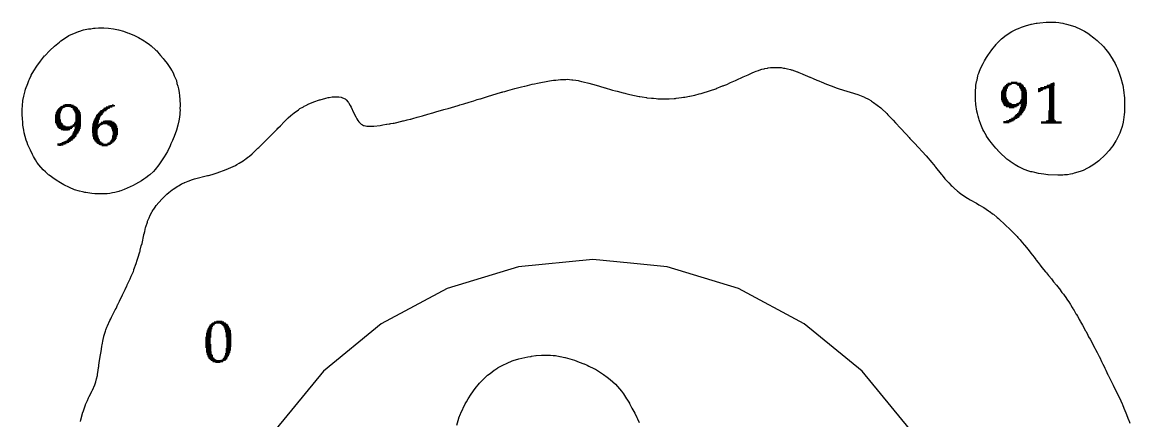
# Model space of a CAD drawing. Header units: metres. Extents: x 4 to 195, y 3 to 197.
# Drawn here: x 6.7 to 187.1, y 131.9 to 196.8 of the extents above; entities that cross this region are included whole.
import ezdxf

# ---------------------------------------------------------------- set-up
doc = ezdxf.new("R2010")
doc.units = ezdxf.units.M

msp = doc.modelspace()

# ---------------------------------------------------------------- linework, layer by layer
for p, q in [((171.03, 196.51), (171.83, 196.65)), ((171.83, 196.65), (171.99, 196.66)), ((171.99, 196.66), (172.43, 196.74)), ((172.43, 196.74), (173.42, 196.82)), ((173.42, 196.82), (173.55, 196.83)), ((173.55, 196.83), (173.84, 196.83)), ((173.84, 196.83), (175, 196.81)), ((175, 196.81), (175.49, 196.76)), ((175.49, 196.76), (175.78, 196.72)), ((175.78, 196.72), (176.14, 196.65)), ((176.14, 196.65), (176.3, 196.61)), ((176.3, 196.61), (176.73, 196.51)), ((14.33, 194.64), (14.69, 194.83)), ((14.69, 194.83), (15.11, 195.01)), ((15.11, 195.01), (15.87, 195.3)), ((15.87, 195.3), (15.91, 195.31)), ((15.91, 195.31), (15.96, 195.33)), ((15.96, 195.33), (16.71, 195.57)), ((16.71, 195.57), (17.51, 195.72)), ((17.51, 195.72), (17.9, 195.77)), ((17.9, 195.77), (18.32, 195.84)), ((18.32, 195.84), (18.6, 195.86)), ((18.6, 195.86), (19.13, 195.9)), ((19.13, 195.9), (19.81, 195.9)), ((19.81, 195.9), (19.94, 195.9)), ((19.94, 195.9), (20.02, 195.89)), ((20.02, 195.89), (20.76, 195.85)), ((20.76, 195.85), (21.58, 195.73)), ((21.58, 195.73), (22.41, 195.56)), ((22.41, 195.56), (23.24, 195.34)), ((23.24, 195.34), (23.86, 195.12)), ((23.86, 195.12), (24.07, 195.06)), ((24.07, 195.06), (24.73, 194.78)), ((24.73, 194.78), (24.91, 194.71)), ((166.94, 194.74), (167.84, 195.29)), ((167.84, 195.29), (168.62, 195.68)), ((168.62, 195.68), (168.94, 195.81)), ((168.94, 195.81), (169.42, 195.99)), ((169.42, 195.99), (170.08, 196.23)), ((170.08, 196.23), (171.02, 196.51)), ((171.02, 196.51), (171.03, 196.51)), ((171.03, 196.51), (171.03, 196.51)), ((176.73, 196.51), (177.35, 196.36)), ((177.35, 196.36), (177.91, 196.17)), ((177.91, 196.17), (178.12, 196.11)), ((178.12, 196.11), (178.33, 196.02)), ((178.33, 196.02), (178.9, 195.76)), ((178.9, 195.76), (179.67, 195.36)), ((179.67, 195.36), (180.2, 195.02)), ((180.2, 195.02), (180.44, 194.88)), ((180.44, 194.88), (180.52, 194.82)), ((180.52, 194.82), (181.2, 194.3)), ((12, 192.95), (12.77, 193.6)), ((12.77, 193.6), (13.01, 193.78)), ((13.01, 193.78), (14.12, 194.51)), ((14.12, 194.51), (14.33, 194.64)), ((24.91, 194.71), (25.67, 194.34)), ((25.67, 194.34), (26.6, 193.77)), ((26.6, 193.77), (26.64, 193.74)), ((26.64, 193.74), (26.73, 193.67)), ((26.73, 193.67), (27.46, 193.17)), ((27.46, 193.17), (27.71, 192.97)), ((164.58, 192.32), (165.29, 193.2)), ((165.29, 193.2), (165.37, 193.29)), ((165.37, 193.29), (165.81, 193.75)), ((165.81, 193.75), (166.17, 194.1)), ((166.17, 194.1), (166.94, 194.74)), ((181.2, 194.3), (181.76, 193.83)), ((181.76, 193.83), (181.95, 193.65)), ((181.95, 193.65), (182.54, 193.08)), ((182.54, 193.08), (182.75, 192.86)), ((9.73, 190.48), (10.38, 191.33)), ((10.38, 191.33), (10.41, 191.37)), ((10.41, 191.37), (11.2, 192.21)), ((11.2, 192.21), (11.96, 192.92)), ((11.96, 192.92), (12, 192.95)), ((27.71, 192.97), (28.49, 192.29)), ((28.49, 192.29), (28.63, 192.14)), ((28.63, 192.14), (28.97, 191.75)), ((28.97, 191.75), (29.26, 191.4)), ((29.26, 191.4), (29.65, 190.93)), ((163.73, 191.06), (163.97, 191.43)), ((163.97, 191.43), (164.32, 191.95)), ((164.32, 191.95), (164.47, 192.15)), ((164.47, 192.15), (164.58, 192.32)), ((182.75, 192.86), (183.09, 192.45)), ((183.09, 192.45), (183.42, 192.03)), ((183.42, 192.03), (183.69, 191.67)), ((183.69, 191.67), (184.19, 190.94)), ((8.63, 188.92), (9.12, 189.67)), ((9.12, 189.67), (9.73, 190.48)), ((29.65, 190.93), (29.86, 190.7)), ((29.86, 190.7), (30.33, 190.12)), ((30.33, 190.12), (30.85, 189.3)), ((128.06, 189.36), (128.19, 189.39)), ((128.19, 189.39), (128.58, 189.43)), ((128.58, 189.43), (128.71, 189.45)), ((128.71, 189.45), (129.04, 189.45)), ((129.04, 189.45), (129.23, 189.47)), ((129.23, 189.47), (129.72, 189.44)), ((129.72, 189.44), (130.27, 189.43)), ((130.27, 189.43), (130.67, 189.36)), ((162.58, 188.84), (162.82, 189.41)), ((162.82, 189.41), (163.17, 190.1)), ((163.17, 190.1), (163.18, 190.12)), ((163.18, 190.12), (163.41, 190.54)), ((163.41, 190.54), (163.73, 191.06)), ((184.19, 190.94), (184.22, 190.89)), ((184.22, 190.89), (184.26, 190.81)), ((184.26, 190.81), (184.65, 190.12)), ((184.65, 190.12), (184.84, 189.74)), ((184.84, 189.74), (185.03, 189.31)), ((7.81, 187.31), (7.93, 187.56)), ((7.93, 187.56), (8.17, 188.13)), ((8.17, 188.13), (8.21, 188.21)), ((8.21, 188.21), (8.63, 188.92)), ((30.85, 189.3), (31.04, 189.04)), ((31.04, 189.04), (31.06, 189.01)), ((31.06, 189.01), (31.35, 188.41)), ((31.35, 188.41), (31.49, 188.11)), ((31.49, 188.11), (31.82, 187.31)), ((123.06, 187.44), (124.01, 187.86)), ((124.01, 187.86), (124.12, 187.92)), ((124.12, 187.92), (124.92, 188.27)), ((124.92, 188.27), (125.16, 188.39)), ((125.16, 188.39), (125.33, 188.46)), ((125.33, 188.46), (125.56, 188.56)), ((125.56, 188.56), (125.58, 188.57)), ((125.58, 188.57), (125.97, 188.73)), ((125.97, 188.73), (126.23, 188.84)), ((126.23, 188.84), (126.61, 188.98)), ((126.61, 188.98), (126.72, 189.03)), ((126.72, 189.03), (127.14, 189.16)), ((127.14, 189.16), (127.54, 189.26)), ((127.54, 189.26), (127.66, 189.3)), ((127.66, 189.3), (128.06, 189.36)), ((130.67, 189.36), (130.79, 189.34)), ((130.79, 189.34), (130.91, 189.33)), ((130.91, 189.33), (131.32, 189.24)), ((131.32, 189.24), (131.79, 189.11)), ((131.79, 189.11), (131.9, 189.08)), ((131.9, 189.08), (132.03, 189.05)), ((132.03, 189.05), (132.89, 188.75)), ((132.89, 188.75), (132.97, 188.72)), ((132.97, 188.72), (133.07, 188.68)), ((133.07, 188.68), (133.18, 188.63)), ((133.18, 188.63), (133.74, 188.4)), ((133.74, 188.4), (133.84, 188.37)), ((133.84, 188.37), (134.95, 187.88)), ((134.95, 187.88), (134.97, 187.87)), ((134.97, 187.87), (134.99, 187.86)), ((134.99, 187.86), (135.49, 187.66)), ((135.49, 187.66), (135.62, 187.6)), ((135.62, 187.6), (135.98, 187.44)), ((162.18, 187.4), (162.34, 188.08)), ((162.34, 188.08), (162.39, 188.32)), ((162.39, 188.32), (162.42, 188.41)), ((162.42, 188.41), (162.46, 188.52)), ((162.46, 188.52), (162.58, 188.84)), ((185.03, 189.31), (185.1, 189.14)), ((185.1, 189.14), (185.34, 188.53)), ((185.34, 188.53), (185.61, 187.73)), ((185.61, 187.73), (185.61, 187.73)), ((185.61, 187.73), (185.61, 187.72)), ((185.61, 187.72), (185.87, 186.74)), ((7.21, 185.66), (7.27, 185.92)), ((7.27, 185.92), (7.62, 186.87)), ((7.62, 186.87), (7.81, 187.31)), ((31.82, 187.31), (31.92, 186.85)), ((31.92, 186.85), (32.05, 186.43)), ((32.05, 186.43), (32.15, 185.97)), ((32.15, 185.97), (32.22, 185.7)), ((85.78, 185.71), (86.92, 186.01)), ((86.92, 186.01), (88, 186.31)), ((88, 186.31), (88.49, 186.41)), ((88.49, 186.41), (88.52, 186.42)), ((88.52, 186.42), (88.55, 186.43)), ((88.55, 186.43), (89.02, 186.53)), ((89.02, 186.53), (89.74, 186.71)), ((89.74, 186.71), (90.14, 186.8)), ((90.14, 186.8), (90.61, 186.92)), ((90.61, 186.92), (92.6, 187.28)), ((92.6, 187.28), (92.92, 187.31)), ((92.92, 187.31), (93.23, 187.37)), ((93.23, 187.37), (93.62, 187.4)), ((93.62, 187.4), (94, 187.45)), ((94, 187.45), (94.36, 187.48)), ((94.36, 187.48), (94.69, 187.51)), ((94.69, 187.51), (95.03, 187.51)), ((95.03, 187.51), (95.24, 187.52)), ((95.24, 187.52), (95.43, 187.53)), ((95.43, 187.53), (95.83, 187.5)), ((95.83, 187.5), (96.23, 187.46)), ((96.23, 187.46), (96.35, 187.46)), ((96.35, 187.46), (96.87, 187.38)), ((96.87, 187.38), (97.27, 187.31)), ((97.27, 187.31), (97.39, 187.29)), ((97.39, 187.29), (97.79, 187.19)), ((97.79, 187.19), (98.04, 187.14)), ((98.04, 187.14), (98.96, 186.92)), ((98.96, 186.92), (99.56, 186.74)), ((99.56, 186.74), (100.57, 186.45)), ((100.57, 186.45), (100.72, 186.4)), ((100.72, 186.4), (101.57, 186.16)), ((101.57, 186.16), (101.63, 186.14)), ((101.63, 186.14), (102.67, 185.84)), ((102.67, 185.84), (102.86, 185.77)), ((102.86, 185.77), (103.33, 185.66)), ((118.79, 185.69), (119.65, 185.99)), ((119.65, 185.99), (119.82, 186.06)), ((119.82, 186.06), (120.37, 186.28)), ((120.37, 186.28), (120.75, 186.44)), ((120.75, 186.44), (120.86, 186.47)), ((120.86, 186.47), (120.96, 186.52)), ((120.96, 186.52), (121.46, 186.7)), ((121.46, 186.7), (122.05, 186.99)), ((122.05, 186.99), (122.88, 187.36)), ((122.88, 187.36), (123.06, 187.44)), ((135.98, 187.44), (136.08, 187.4)), ((136.08, 187.4), (136.42, 187.27)), ((136.42, 187.27), (136.94, 187.07)), ((136.94, 187.07), (137.06, 187.02)), ((137.06, 187.02), (137.17, 186.97)), ((137.17, 186.97), (137.31, 186.91)), ((137.31, 186.91), (137.68, 186.74)), ((137.68, 186.74), (138.46, 186.45)), ((138.46, 186.45), (138.58, 186.41)), ((138.58, 186.41), (139.26, 186.15)), ((139.26, 186.15), (139.72, 186)), ((139.72, 186), (142.8, 185.07)), ((161.95, 185.46), (161.99, 186.44)), ((161.99, 186.44), (162, 186.44)), ((162, 186.44), (162.07, 186.95)), ((162.07, 186.95), (162.09, 187.07)), ((162.09, 187.07), (162.11, 187.15)), ((162.11, 187.15), (162.18, 187.4)), ((166.32, 185.92), (167.02, 185.92)), ((167.02, 185.82), (166.32, 185.82)), ((166.42, 186.12), (167.12, 186.12)), ((167.12, 186.02), (166.42, 186.02)), ((167.22, 186.22), (166.52, 186.22)), ((166.62, 186.32), (167.22, 186.32)), ((167.32, 186.42), (166.72, 186.42)), ((166.82, 186.52), (167.42, 186.52)), ((167.62, 186.62), (166.92, 186.62)), ((167.02, 186.72), (167.82, 186.72)), ((169.32, 186.82), (167.22, 186.82)), ((167.42, 186.92), (169.12, 186.92)), ((168.72, 187.02), (167.72, 187.02)), ((169.42, 186.72), (168.52, 186.72)), ((168.72, 186.62), (169.62, 186.62)), ((169.72, 186.52), (168.92, 186.52)), ((169.02, 186.42), (169.82, 186.42)), ((169.82, 186.32), (169.02, 186.32)), ((169.12, 186.22), (169.92, 186.22)), ((170.02, 186.12), (169.22, 186.12)), ((169.22, 186.02), (170.02, 186.02)), ((170.12, 185.92), (169.32, 185.92)), ((169.32, 185.82), (170.12, 185.82)), ((173.12, 185.92), (172.12, 185.92)), ((172.12, 185.82), (172.92, 185.82)), ((172.22, 186.02), (173.42, 186.02)), ((173.62, 186.12), (172.52, 186.12)), ((172.82, 186.22), (174.72, 186.22)), ((174.72, 186.32), (173.12, 186.32)), ((173.42, 186.42), (174.72, 186.42)), ((174.82, 186.52), (173.62, 186.52)), ((174.72, 186.12), (173.82, 186.12)), ((173.92, 186.62), (174.82, 186.62)), ((173.92, 186.02), (174.72, 186.02)), ((174.72, 185.92), (173.92, 185.92)), ((173.92, 185.82), (174.72, 185.82)), ((174.82, 186.72), (174.12, 186.72)), ((174.32, 186.82), (174.82, 186.82)), ((174.72, 186.92), (174.52, 186.92)), ((185.87, 186.74), (185.9, 186.58)), ((185.9, 186.58), (186.1, 185.38)), ((6.82, 183.92), (6.84, 184.09)), ((6.84, 184.09), (6.99, 184.78)), ((6.99, 184.78), (7.21, 185.66)), ((32.22, 185.7), (32.28, 185.35)), ((32.28, 185.35), (32.33, 184.9)), ((32.33, 184.9), (32.44, 183.43)), ((54.2, 183.85), (55.12, 184.16)), ((55.12, 184.16), (55.25, 184.19)), ((55.25, 184.19), (56.16, 184.46)), ((56.16, 184.46), (56.56, 184.55)), ((56.56, 184.55), (56.69, 184.57)), ((56.69, 184.57), (57.21, 184.65)), ((57.21, 184.65), (57.61, 184.68)), ((57.61, 184.68), (57.73, 184.69)), ((57.73, 184.69), (58.25, 184.67)), ((58.25, 184.67), (58.65, 184.63)), ((58.65, 184.63), (58.77, 184.59)), ((58.77, 184.59), (59.17, 184.42)), ((59.17, 184.42), (59.3, 184.33)), ((59.3, 184.33), (59.35, 184.29)), ((59.35, 184.29), (59.48, 184.16)), ((59.48, 184.16), (59.82, 183.79)), ((79.52, 183.82), (80.24, 184.03)), ((80.24, 184.03), (80.82, 184.22)), ((80.82, 184.22), (81.22, 184.33)), ((81.22, 184.33), (81.35, 184.37)), ((81.35, 184.37), (81.85, 184.53)), ((81.85, 184.53), (82.46, 184.71)), ((82.46, 184.71), (84.74, 185.41)), ((84.74, 185.41), (84.87, 185.44)), ((84.87, 185.44), (84.99, 185.48)), ((84.99, 185.48), (85.29, 185.55)), ((85.29, 185.55), (85.78, 185.71)), ((103.33, 185.66), (103.61, 185.57)), ((103.61, 185.57), (104.59, 185.32)), ((104.59, 185.32), (104.83, 185.26)), ((104.83, 185.26), (105, 185.21)), ((105, 185.21), (105.68, 185.05)), ((105.68, 185.05), (107.18, 184.73)), ((107.18, 184.73), (107.31, 184.71)), ((107.31, 184.71), (107.67, 184.65)), ((107.67, 184.65), (108.35, 184.54)), ((108.35, 184.54), (108.45, 184.53)), ((108.45, 184.53), (109.18, 184.45)), ((109.18, 184.45), (109.49, 184.43)), ((109.49, 184.43), (109.92, 184.39)), ((109.92, 184.39), (110.2, 184.37)), ((110.2, 184.37), (110.44, 184.36)), ((110.44, 184.36), (110.96, 184.35)), ((110.96, 184.35), (111.81, 184.34)), ((111.81, 184.34), (111.97, 184.36)), ((111.97, 184.36), (112.01, 184.36)), ((112.01, 184.36), (112.04, 184.36)), ((112.04, 184.36), (112.86, 184.4)), ((112.86, 184.4), (113.05, 184.41)), ((113.05, 184.41), (113.11, 184.42)), ((113.11, 184.42), (113.18, 184.43)), ((113.18, 184.43), (114.09, 184.55)), ((114.09, 184.55), (114.42, 184.61)), ((114.42, 184.61), (114.62, 184.63)), ((114.62, 184.63), (115.38, 184.79)), ((115.38, 184.79), (115.41, 184.8)), ((115.41, 184.8), (115.44, 184.8)), ((115.44, 184.8), (116.24, 184.97)), ((116.24, 184.97), (116.94, 185.16)), ((116.94, 185.16), (117.25, 185.23)), ((117.25, 185.23), (118.79, 185.69)), ((142.8, 185.07), (143.85, 184.61)), ((143.85, 184.61), (143.93, 184.57)), ((143.93, 184.57), (144.49, 184.28)), ((144.49, 184.28), (144.89, 184.06)), ((144.89, 184.06), (145.01, 183.99)), ((145.01, 183.99), (145.34, 183.77)), ((161.94, 185.36), (161.95, 185.46)), ((161.94, 185.28), (161.94, 185.36)), ((161.95, 184.19), (161.94, 185.28)), ((162.01, 183.41), (161.95, 184.19)), ((166.92, 185.42), (166.12, 185.42)), ((166.12, 185.32), (166.92, 185.32)), ((166.92, 185.22), (166.12, 185.22)), ((166.12, 185.12), (166.92, 185.12)), ((166.92, 185.02), (166.12, 185.02)), ((166.12, 184.92), (166.92, 184.92)), ((166.92, 184.82), (166.12, 184.82)), ((166.12, 184.72), (166.92, 184.72)), ((166.92, 184.62), (166.12, 184.62)), ((166.12, 184.52), (167.02, 184.52)), ((167.02, 184.42), (166.12, 184.42)), ((166.12, 184.32), (167.02, 184.32)), ((166.12, 184.22), (167.12, 184.22)), ((166.22, 185.72), (167.02, 185.72)), ((166.92, 185.62), (166.22, 185.62)), ((166.22, 185.52), (166.92, 185.52)), ((167.12, 184.12), (166.22, 184.12)), ((166.22, 184.02), (167.22, 184.02)), ((169.22, 184.02), (170.32, 184.02)), ((170.22, 185.72), (169.32, 185.72)), ((169.32, 184.22), (170.32, 184.22)), ((170.32, 184.12), (169.32, 184.12)), ((169.42, 185.62), (170.22, 185.62)), ((170.22, 185.52), (169.42, 185.52)), ((169.42, 185.42), (170.22, 185.42)), ((170.32, 185.32), (169.42, 185.32)), ((169.42, 185.22), (170.32, 185.22)), ((170.32, 185.12), (169.42, 185.12)), ((169.42, 185.02), (170.32, 185.02)), ((170.32, 184.92), (169.42, 184.92)), ((169.42, 184.82), (170.32, 184.82)), ((170.32, 184.72), (169.42, 184.72)), ((169.42, 184.62), (170.32, 184.62)), ((170.32, 184.52), (169.42, 184.52)), ((169.42, 184.42), (170.32, 184.42)), ((170.32, 184.32), (169.42, 184.32)), ((172.72, 185.72), (172.12, 185.72)), ((172.12, 185.62), (172.52, 185.62)), ((172.22, 185.52), (172.32, 185.52)), ((174.72, 185.72), (173.92, 185.72)), ((173.92, 185.62), (174.72, 185.62)), ((174.72, 185.52), (173.92, 185.52)), ((173.92, 185.42), (174.72, 185.42)), ((174.72, 185.32), (173.92, 185.32)), ((173.92, 185.22), (174.72, 185.22)), ((174.72, 185.12), (173.92, 185.12)), ((173.92, 185.02), (174.72, 185.02)), ((174.72, 184.92), (173.92, 184.92)), ((173.92, 184.82), (174.72, 184.82)), ((174.72, 184.72), (173.92, 184.72)), ((173.92, 184.62), (174.72, 184.62)), ((174.72, 184.52), (173.92, 184.52)), ((173.92, 184.42), (174.72, 184.42)), ((174.72, 184.32), (173.92, 184.32)), ((173.92, 184.22), (174.72, 184.22)), ((174.72, 184.12), (173.92, 184.12)), ((173.92, 184.02), (174.72, 184.02)), ((186.1, 185.38), (186.14, 184.84)), ((186.14, 184.84), (186.17, 184.59)), ((186.17, 184.59), (186.22, 183.81)), ((6.72, 182.48), (6.77, 183.38)), ((6.72, 182.02), (6.72, 182.48)), ((6.77, 183.38), (6.82, 183.92)), ((12.99, 182.27), (12.29, 182.27)), ((12.29, 182.17), (12.99, 182.17)), ((13.09, 182.47), (12.39, 182.47)), ((12.39, 182.37), (13.09, 182.37)), ((12.49, 182.57), (13.19, 182.57)), ((13.19, 182.67), (12.59, 182.67)), ((12.69, 182.77), (13.29, 182.77)), ((13.39, 182.87), (12.79, 182.87)), ((12.89, 182.97), (13.59, 182.97)), ((13.79, 183.07), (12.99, 183.07)), ((13.19, 183.17), (15.29, 183.17)), ((15.09, 183.27), (13.39, 183.27)), ((14.69, 183.37), (13.69, 183.37)), ((15.39, 183.07), (14.49, 183.07)), ((14.69, 182.97), (15.59, 182.97)), ((15.69, 182.87), (14.89, 182.87)), ((14.99, 182.77), (15.79, 182.77)), ((15.79, 182.67), (14.99, 182.67)), ((15.09, 182.57), (15.89, 182.57)), ((15.99, 182.47), (15.19, 182.47)), ((15.19, 182.37), (15.99, 182.37)), ((16.09, 182.27), (15.29, 182.27)), ((15.29, 182.17), (16.09, 182.17)), ((19.99, 182.17), (19.29, 182.17)), ((19.39, 182.27), (20.09, 182.27)), ((20.19, 182.37), (19.49, 182.37)), ((19.59, 182.47), (20.39, 182.47)), ((20.49, 182.57), (19.79, 182.57)), ((19.89, 182.67), (20.59, 182.67)), ((20.79, 182.77), (19.99, 182.77)), ((20.19, 182.87), (20.99, 182.87)), ((21.19, 182.97), (20.39, 182.97)), ((20.59, 183.07), (21.39, 183.07)), ((21.69, 183.17), (20.79, 183.17)), ((21.09, 183.27), (21.79, 183.27)), ((21.39, 183.37), (21.59, 183.37)), ((32.42, 182.48), (32.4, 182.11)), ((32.44, 183.29), (32.41, 182.77)), ((32.41, 182.77), (32.42, 182.48)), ((32.44, 183.43), (32.44, 183.29)), ((51.02, 182.09), (51.69, 182.58)), ((51.69, 182.58), (51.94, 182.75)), ((51.94, 182.75), (52.39, 183)), ((52.39, 183), (52.51, 183.07)), ((52.51, 183.07), (52.62, 183.13)), ((52.62, 183.13), (52.88, 183.25)), ((52.88, 183.25), (53.41, 183.51)), ((53.41, 183.51), (53.55, 183.57)), ((53.55, 183.57), (53.69, 183.63)), ((53.69, 183.63), (54.09, 183.81)), ((54.09, 183.81), (54.2, 183.85)), ((59.82, 183.79), (59.84, 183.76)), ((59.84, 183.76), (59.91, 183.64)), ((59.91, 183.64), (60.14, 183.24)), ((60.14, 183.24), (60.26, 182.97)), ((60.26, 182.97), (60.68, 182.1)), ((73.58, 182.09), (73.91, 182.2)), ((73.91, 182.2), (74.07, 182.24)), ((74.07, 182.24), (75.39, 182.59)), ((75.39, 182.59), (75.6, 182.65)), ((75.6, 182.65), (76.08, 182.8)), ((76.08, 182.8), (77.18, 183.11)), ((77.18, 183.11), (77.72, 183.27)), ((77.72, 183.27), (77.89, 183.32)), ((77.89, 183.32), (77.98, 183.35)), ((77.98, 183.35), (78.62, 183.52)), ((78.62, 183.52), (79.52, 183.82)), ((145.34, 183.77), (145.93, 183.34)), ((145.93, 183.34), (146.51, 182.87)), ((146.51, 182.87), (146.62, 182.77)), ((146.62, 182.77), (147.5, 181.95)), ((162.17, 182.32), (162.01, 183.41)), ((162.24, 181.97), (162.17, 182.32)), ((167.32, 183.92), (166.22, 183.92)), ((166.32, 183.82), (167.32, 183.82)), ((167.42, 183.72), (166.32, 183.72)), ((166.42, 183.62), (167.62, 183.62)), ((167.82, 183.52), (166.52, 183.52)), ((166.52, 183.42), (169.02, 183.42)), ((166.62, 183.32), (168.92, 183.32)), ((168.82, 183.22), (166.72, 183.22)), ((166.92, 183.12), (168.62, 183.12)), ((168.52, 183.02), (167.12, 183.02)), ((167.42, 182.92), (168.22, 182.92)), ((169.12, 183.52), (168.62, 183.52)), ((168.82, 183.62), (169.32, 183.62)), ((168.92, 182.22), (169.72, 182.22)), ((170.32, 183.72), (169.02, 183.72)), ((169.02, 182.42), (169.82, 182.42)), ((169.72, 182.32), (169.02, 182.32)), ((169.12, 183.82), (170.32, 183.82)), ((169.92, 182.62), (169.12, 182.62)), ((169.12, 182.52), (169.92, 182.52)), ((170.32, 183.92), (169.22, 183.92)), ((169.22, 182.92), (170.12, 182.92)), ((170.02, 182.82), (169.22, 182.82)), ((169.22, 182.72), (170.02, 182.72)), ((170.22, 183.42), (169.32, 183.42)), ((169.32, 183.32), (170.22, 183.32)), ((170.22, 183.22), (169.32, 183.22)), ((169.32, 183.12), (170.12, 183.12)), ((170.12, 183.02), (169.32, 183.02)), ((169.42, 183.62), (170.32, 183.62)), ((169.42, 183.52), (170.22, 183.52)), ((173.82, 182.42), (174.72, 182.42)), ((174.72, 182.32), (173.82, 182.32)), ((173.82, 182.22), (174.72, 182.22)), ((174.72, 183.92), (173.92, 183.92)), ((173.92, 183.82), (174.72, 183.82)), ((174.72, 183.72), (173.92, 183.72)), ((173.92, 183.62), (174.72, 183.62)), ((174.72, 183.52), (173.92, 183.52)), ((173.92, 183.42), (174.72, 183.42)), ((174.72, 183.32), (173.92, 183.32)), ((173.92, 183.22), (174.72, 183.22)), ((174.72, 183.12), (173.92, 183.12)), ((173.92, 183.02), (174.72, 183.02)), ((174.72, 182.92), (173.92, 182.92)), ((173.92, 182.82), (174.72, 182.82)), ((174.72, 182.72), (173.92, 182.72)), ((173.92, 182.62), (174.72, 182.62)), ((174.72, 182.52), (173.92, 182.52)), ((186.19, 182.23), (186.14, 181.77)), ((186.22, 183.05), (186.19, 182.23)), ((186.22, 183.81), (186.22, 183.8)), ((186.22, 183.8), (186.22, 183.07)), ((186.22, 183.07), (186.22, 183.05)), ((6.73, 181.68), (6.72, 182.02)), ((6.75, 181.21), (6.73, 181.68)), ((6.81, 180.44), (6.75, 181.21)), ((6.85, 180.07), (6.81, 180.44)), ((12.09, 181.77), (12.89, 181.77)), ((12.89, 181.67), (12.09, 181.67)), ((12.09, 181.57), (12.89, 181.57)), ((12.89, 181.47), (12.09, 181.47)), ((12.09, 181.37), (12.89, 181.37)), ((12.89, 181.27), (12.09, 181.27)), ((12.09, 181.17), (12.89, 181.17)), ((12.89, 181.07), (12.09, 181.07)), ((12.09, 180.97), (12.89, 180.97)), ((12.99, 180.87), (12.09, 180.87)), ((12.09, 180.77), (12.99, 180.77)), ((12.99, 180.67), (12.09, 180.67)), ((12.09, 180.57), (13.09, 180.57)), ((12.99, 182.07), (12.19, 182.07)), ((12.19, 181.97), (12.89, 181.97)), ((12.89, 181.87), (12.19, 181.87)), ((13.09, 180.47), (12.19, 180.47)), ((12.19, 180.37), (13.19, 180.37)), ((15.19, 180.37), (16.29, 180.37)), ((16.19, 182.07), (15.29, 182.07)), ((15.29, 180.57), (16.29, 180.57)), ((16.29, 180.47), (15.29, 180.47)), ((15.39, 181.97), (16.19, 181.97)), ((16.19, 181.87), (15.39, 181.87)), ((15.39, 181.77), (16.19, 181.77)), ((16.29, 181.67), (15.39, 181.67)), ((15.39, 181.57), (16.29, 181.57)), ((16.29, 181.47), (15.39, 181.47)), ((15.39, 181.37), (16.29, 181.37)), ((16.29, 181.27), (15.39, 181.27)), ((15.39, 181.17), (16.29, 181.17)), ((16.29, 181.07), (15.39, 181.07)), ((15.39, 180.97), (16.29, 180.97)), ((16.29, 180.87), (15.39, 180.87)), ((15.39, 180.77), (16.29, 180.77)), ((16.29, 180.67), (15.39, 180.67)), ((19.19, 180.57), (18.29, 180.57)), ((18.29, 180.47), (19.09, 180.47)), ((19.09, 180.37), (18.29, 180.37)), ((18.39, 180.87), (19.19, 180.87)), ((19.19, 180.77), (18.39, 180.77)), ((18.39, 180.67), (19.19, 180.67)), ((18.49, 181.07), (19.29, 181.07)), ((19.29, 180.97), (18.49, 180.97)), ((18.59, 181.27), (19.39, 181.27)), ((19.29, 181.17), (18.59, 181.17)), ((18.69, 181.47), (19.49, 181.47)), ((19.39, 181.37), (18.69, 181.37)), ((19.49, 181.57), (18.79, 181.57)), ((19.69, 181.77), (18.89, 181.77)), ((18.89, 181.67), (19.59, 181.67)), ((18.99, 181.87), (19.79, 181.87)), ((19.79, 181.97), (19.09, 181.97)), ((19.19, 182.07), (19.89, 182.07)), ((19.49, 180.37), (21.79, 180.37)), ((21.69, 180.47), (19.59, 180.47)), ((19.79, 180.57), (21.59, 180.57)), ((21.39, 180.67), (19.89, 180.67)), ((20.19, 180.77), (21.09, 180.77)), ((32.22, 180.77), (32.08, 180.08)), ((32.27, 181.03), (32.22, 180.77)), ((32.37, 181.8), (32.27, 181.03)), ((32.4, 182.11), (32.37, 181.8)), ((48.76, 179.95), (49.39, 180.62)), ((49.39, 180.62), (49.79, 181.02)), ((49.79, 181.02), (49.85, 181.08)), ((49.85, 181.08), (50.05, 181.26)), ((50.05, 181.26), (50.46, 181.64)), ((50.46, 181.64), (51.02, 182.09)), ((60.68, 182.1), (61.05, 181.41)), ((61.05, 181.41), (61.21, 181.08)), ((61.21, 181.08), (61.38, 180.81)), ((61.38, 180.81), (61.53, 180.63)), ((61.53, 180.63), (61.9, 180.25)), ((66.73, 180.33), (67.12, 180.39)), ((67.12, 180.39), (67.31, 180.41)), ((67.31, 180.41), (67.49, 180.46)), ((67.49, 180.46), (68.56, 180.71)), ((68.56, 180.71), (68.69, 180.74)), ((68.69, 180.74), (68.83, 180.77)), ((68.83, 180.77), (69.26, 180.87)), ((69.26, 180.87), (69.41, 180.91)), ((69.41, 180.91), (69.91, 181.04)), ((69.91, 181.04), (69.95, 181.05)), ((69.95, 181.05), (69.99, 181.06)), ((69.99, 181.06), (70.3, 181.13)), ((70.3, 181.13), (71.02, 181.34)), ((71.02, 181.34), (71.89, 181.57)), ((71.89, 181.57), (72.78, 181.86)), ((72.78, 181.86), (73.58, 182.09)), ((147.5, 181.95), (147.67, 181.77)), ((147.67, 181.77), (147.84, 181.58)), ((147.84, 181.58), (148.51, 180.89)), ((148.51, 180.89), (148.93, 180.44)), ((148.93, 180.44), (149.72, 179.58)), ((162.35, 181.55), (162.24, 181.97)), ((162.48, 181.12), (162.35, 181.55)), ((162.53, 180.91), (162.48, 181.12)), ((162.79, 180.17), (162.53, 180.91)), ((167.72, 180.62), (166.52, 180.62)), ((166.52, 180.52), (167.42, 180.52)), ((167.02, 180.42), (166.72, 180.42)), ((167.92, 180.72), (166.92, 180.72)), ((167.22, 180.82), (168.12, 180.82)), ((168.32, 180.92), (167.42, 180.92)), ((167.62, 181.02), (168.42, 181.02)), ((168.62, 181.12), (167.82, 181.12)), ((168.02, 181.22), (168.72, 181.22)), ((168.92, 181.32), (168.12, 181.32)), ((168.22, 181.42), (169.02, 181.42)), ((169.12, 181.52), (168.32, 181.52)), ((168.42, 181.62), (169.22, 181.62)), ((169.32, 181.72), (168.52, 181.72)), ((168.62, 181.82), (169.42, 181.82)), ((169.52, 181.92), (168.72, 181.92)), ((168.82, 182.02), (169.52, 182.02)), ((169.62, 182.12), (168.92, 182.12)), ((172.62, 180.62), (175.92, 180.62)), ((175.92, 180.52), (172.62, 180.52)), ((172.62, 180.42), (175.92, 180.42)), ((175.02, 180.72), (173.42, 180.72)), ((173.72, 180.82), (174.82, 180.82)), ((174.72, 182.12), (173.82, 182.12)), ((173.82, 182.02), (174.72, 182.02)), ((174.72, 181.92), (173.82, 181.92)), ((173.82, 181.82), (174.72, 181.82)), ((174.72, 181.72), (173.82, 181.72)), ((173.82, 181.62), (174.72, 181.62)), ((174.72, 181.52), (173.82, 181.52)), ((173.82, 181.42), (174.72, 181.42)), ((174.72, 181.32), (173.82, 181.32)), ((173.82, 181.22), (174.72, 181.22)), ((174.72, 181.12), (173.82, 181.12)), ((173.82, 181.02), (174.72, 181.02)), ((174.82, 180.92), (173.82, 180.92)), ((185.97, 180.57), (185.8, 179.87)), ((185.98, 180.65), (185.97, 180.57)), ((186.02, 180.9), (185.98, 180.65)), ((186.11, 181.44), (186.02, 180.9)), ((186.14, 181.77), (186.11, 181.44)), ((6.98, 179.26), (6.85, 180.07)), ((7.07, 178.82), (6.98, 179.26)), ((7.39, 177.61), (7.07, 178.82)), ((13.29, 180.27), (12.19, 180.27)), ((12.29, 180.17), (13.29, 180.17)), ((13.39, 180.07), (12.29, 180.07)), ((12.39, 179.97), (13.59, 179.97)), ((13.79, 179.87), (12.49, 179.87)), ((12.49, 179.77), (14.99, 179.77)), ((14.89, 179.67), (12.59, 179.67)), ((12.69, 179.57), (14.79, 179.57)), ((14.59, 179.47), (12.89, 179.47)), ((13.09, 179.37), (14.49, 179.37)), ((14.19, 179.27), (13.39, 179.27)), ((15.09, 179.87), (14.59, 179.87)), ((14.79, 179.97), (15.29, 179.97)), ((15.69, 178.57), (14.89, 178.57)), ((16.29, 180.07), (14.99, 180.07)), ((15.79, 178.77), (14.99, 178.77)), ((14.99, 178.67), (15.69, 178.67)), ((15.09, 180.17), (16.29, 180.17)), ((15.89, 178.97), (15.09, 178.97)), ((15.09, 178.87), (15.89, 178.87)), ((16.29, 180.27), (15.19, 180.27)), ((16.09, 179.27), (15.19, 179.27)), ((15.19, 179.17), (15.99, 179.17)), ((15.99, 179.07), (15.19, 179.07)), ((15.29, 179.77), (16.19, 179.77)), ((16.19, 179.67), (15.29, 179.67)), ((15.29, 179.57), (16.19, 179.57)), ((16.09, 179.47), (15.29, 179.47)), ((15.29, 179.37), (16.09, 179.37)), ((15.39, 179.97), (16.29, 179.97)), ((16.19, 179.87), (15.39, 179.87)), ((19.19, 179.67), (18.09, 179.67)), ((18.09, 179.57), (19.09, 179.57)), ((19.09, 179.47), (18.09, 179.47)), ((18.09, 179.37), (18.99, 179.37)), ((18.99, 179.27), (18.09, 179.27)), ((18.09, 179.17), (18.99, 179.17)), ((18.99, 179.07), (18.09, 179.07)), ((18.09, 178.97), (18.99, 178.97)), ((18.99, 178.87), (18.09, 178.87)), ((18.19, 180.27), (19.09, 180.27)), ((19.09, 180.17), (18.19, 180.17)), ((19.59, 180.07), (18.19, 180.07)), ((18.19, 179.97), (19.39, 179.97)), ((19.29, 179.87), (18.19, 179.87)), ((18.19, 179.77), (19.19, 179.77)), ((18.19, 178.77), (18.99, 178.77)), ((18.99, 178.67), (18.19, 178.67)), ((18.19, 178.57), (18.99, 178.57)), ((19.79, 180.17), (19.19, 180.17)), ((21.89, 180.27), (19.39, 180.27)), ((20.59, 180.17), (21.99, 180.17)), ((22.09, 180.07), (20.79, 180.07)), ((20.99, 179.97), (22.09, 179.97)), ((22.19, 179.87), (21.09, 179.87)), ((21.19, 179.77), (22.19, 179.77)), ((22.19, 179.67), (21.29, 179.67)), ((21.29, 179.57), (22.19, 179.57)), ((22.29, 179.47), (21.29, 179.47)), ((21.39, 179.37), (22.29, 179.37)), ((22.29, 179.27), (21.39, 179.27)), ((21.39, 179.17), (22.29, 179.17)), ((22.29, 179.07), (21.49, 179.07)), ((21.49, 178.97), (22.29, 178.97)), ((22.29, 178.87), (21.49, 178.87)), ((21.49, 178.77), (22.29, 178.77)), ((22.29, 178.67), (21.49, 178.67)), ((21.49, 178.57), (22.29, 178.57)), ((31.83, 179.26), (31.44, 178.19)), ((32.08, 180.07), (31.83, 179.26)), ((32.08, 180.08), (32.08, 180.07)), ((46.28, 177.46), (47.73, 178.9)), ((47.73, 178.9), (47.85, 179.03)), ((47.85, 179.03), (48.24, 179.43)), ((48.24, 179.43), (48.37, 179.55)), ((48.37, 179.55), (48.76, 179.95)), ((61.9, 180.25), (62.15, 180.1)), ((62.15, 180.1), (62.3, 180.03)), ((62.3, 180.03), (62.42, 179.98)), ((62.42, 179.98), (62.83, 179.9)), ((62.83, 179.9), (62.95, 179.89)), ((62.95, 179.89), (63.47, 179.89)), ((63.47, 179.89), (63.59, 179.9)), ((63.59, 179.9), (63.99, 179.91)), ((63.99, 179.91), (64.99, 180.03)), ((64.99, 180.03), (65.45, 180.12)), ((65.45, 180.12), (66.02, 180.2)), ((66.02, 180.2), (66.08, 180.21)), ((66.08, 180.21), (66.48, 180.28)), ((66.48, 180.28), (66.6, 180.3)), ((66.6, 180.3), (66.73, 180.33)), ((149.72, 179.58), (149.79, 179.51)), ((149.79, 179.51), (150.53, 178.71)), ((150.53, 178.71), (150.63, 178.6)), ((150.63, 178.6), (150.68, 178.55)), ((150.68, 178.55), (151.15, 178.04)), ((163.15, 179.33), (162.79, 180.17)), ((163.29, 179.08), (163.15, 179.33)), ((163.73, 178.3), (163.29, 179.08)), ((185.41, 178.74), (185.24, 178.31)), ((185.55, 179.08), (185.41, 178.74)), ((185.79, 179.84), (185.55, 179.08)), ((185.8, 179.87), (185.79, 179.84)), ((7.51, 177.24), (7.39, 177.61)), ((7.66, 176.85), (7.51, 177.24)), ((7.7, 176.77), (7.66, 176.85)), ((8.06, 175.99), (7.7, 176.77)), ((13.69, 176.97), (12.49, 176.97)), ((12.49, 176.87), (13.39, 176.87)), ((12.99, 176.77), (12.69, 176.77)), ((12.89, 177.07), (13.89, 177.07)), ((14.09, 177.17), (13.19, 177.17)), ((13.39, 177.27), (14.29, 177.27)), ((14.39, 177.37), (13.59, 177.37)), ((13.79, 177.47), (14.59, 177.47)), ((14.69, 177.57), (13.99, 177.57)), ((14.09, 177.67), (14.89, 177.67)), ((14.99, 177.77), (14.19, 177.77)), ((14.29, 177.87), (15.09, 177.87)), ((15.19, 177.97), (14.39, 177.97)), ((14.49, 178.07), (15.29, 178.07)), ((15.39, 178.17), (14.59, 178.17)), ((14.69, 178.27), (15.49, 178.27)), ((15.49, 178.37), (14.79, 178.37)), ((14.89, 178.47), (15.59, 178.47)), ((18.99, 178.47), (18.19, 178.47)), ((18.19, 178.37), (18.99, 178.37)), ((19.09, 178.27), (18.19, 178.27)), ((18.29, 178.17), (19.09, 178.17)), ((19.09, 178.07), (18.29, 178.07)), ((18.29, 177.97), (19.09, 177.97)), ((19.19, 177.87), (18.39, 177.87)), ((18.39, 177.77), (19.19, 177.77)), ((19.29, 177.67), (18.49, 177.67)), ((18.49, 177.57), (19.29, 177.57)), ((19.39, 177.47), (18.59, 177.47)), ((18.69, 177.37), (19.49, 177.37)), ((19.59, 177.27), (18.79, 177.27)), ((18.89, 177.17), (19.69, 177.17)), ((19.89, 177.07), (18.99, 177.07)), ((19.19, 176.97), (21.09, 176.97)), ((20.89, 176.87), (19.39, 176.87)), ((19.69, 176.77), (20.59, 176.77)), ((21.29, 177.07), (20.59, 177.07)), ((20.79, 177.17), (21.39, 177.17)), ((21.49, 177.27), (20.99, 177.27)), ((21.69, 177.47), (21.09, 177.47)), ((21.09, 177.37), (21.59, 177.37)), ((21.19, 177.57), (21.79, 177.57)), ((21.29, 177.77), (21.99, 177.77)), ((21.89, 177.67), (21.29, 177.67)), ((22.19, 178.27), (21.39, 178.27)), ((21.39, 178.17), (22.09, 178.17)), ((22.09, 178.07), (21.39, 178.07)), ((21.39, 177.97), (22.09, 177.97)), ((21.99, 177.87), (21.39, 177.87)), ((22.19, 178.47), (21.49, 178.47)), ((21.49, 178.37), (22.19, 178.37)), ((30.95, 177.02), (30.81, 176.7)), ((31.19, 177.54), (30.95, 177.02)), ((31.31, 177.81), (31.19, 177.54)), ((31.44, 178.19), (31.31, 177.81)), ((45.23, 176.43), (45.63, 176.82)), ((45.63, 176.82), (45.76, 176.94)), ((45.76, 176.94), (46.28, 177.46)), ((151.15, 178.04), (151.27, 177.9)), ((151.27, 177.9), (151.78, 177.37)), ((151.78, 177.37), (152.02, 177.12)), ((152.02, 177.12), (153.88, 175.09)), ((163.73, 178.29), (163.73, 178.3)), ((164.28, 177.5), (163.73, 178.29)), ((163.73, 178.29), (163.73, 178.29)), ((164.54, 177.16), (164.28, 177.5)), ((164.71, 176.96), (164.54, 177.16)), ((165.26, 176.3), (164.71, 176.96)), ((184.8, 177.5), (184.29, 176.72)), ((184.84, 177.58), (184.8, 177.5)), ((185.24, 178.31), (184.84, 177.58)), ((8.41, 175.26), (8.06, 175.99)), ((8.57, 174.98), (8.41, 175.26)), ((8.89, 174.44), (8.57, 174.98)), ((30.37, 175.79), (29.84, 174.93)), ((30.81, 176.7), (30.37, 175.79)), ((43.58, 174.93), (43.71, 175.04)), ((43.71, 175.04), (44.15, 175.41)), ((44.15, 175.41), (44.56, 175.79)), ((44.56, 175.79), (44.71, 175.93)), ((44.71, 175.93), (45.11, 176.32)), ((45.11, 176.32), (45.23, 176.43)), ((153.88, 175.09), (153.89, 175.08)), ((153.89, 175.08), (154.82, 173.99)), ((165.55, 175.97), (165.26, 176.3)), ((165.59, 175.93), (165.55, 175.97)), ((166.04, 175.46), (165.59, 175.93)), ((166.06, 175.44), (166.04, 175.46)), ((166.8, 174.75), (166.06, 175.44)), ((183.05, 175.22), (182, 174.25)), ((183.17, 175.34), (183.05, 175.22)), ((183.59, 175.82), (183.17, 175.34)), ((183.68, 175.93), (183.59, 175.82)), ((184, 176.35), (183.68, 175.93)), ((184.29, 176.72), (184, 176.35)), ((9.13, 174.06), (8.89, 174.44)), ((9.28, 173.83), (9.13, 174.06)), ((9.38, 173.68), (9.28, 173.83)), ((9.45, 173.58), (9.38, 173.68)), ((10.14, 172.8), (9.45, 173.58)), ((28.99, 173.61), (28.37, 172.84)), ((29.84, 174.93), (28.99, 173.61)), ((39.94, 172.82), (41.08, 173.31)), ((41.08, 173.31), (41.46, 173.51)), ((41.46, 173.51), (41.68, 173.64)), ((41.68, 173.64), (42.05, 173.86)), ((42.05, 173.86), (42.68, 174.26)), ((42.68, 174.26), (42.99, 174.49)), ((42.99, 174.49), (43.12, 174.57)), ((43.12, 174.57), (43.46, 174.84)), ((43.46, 174.84), (43.58, 174.93)), ((154.82, 173.99), (155.37, 173.32)), ((155.37, 173.32), (155.45, 173.2)), ((155.45, 173.2), (156.32, 172.11)), ((167.05, 174.55), (166.8, 174.75)), ((167.52, 174.2), (167.05, 174.55)), ((167.56, 174.17), (167.52, 174.2)), ((168.41, 173.59), (167.56, 174.17)), ((168.92, 173.29), (168.41, 173.59)), ((169.09, 173.2), (168.92, 173.29)), ((169.87, 172.85), (169.09, 173.2)), ((180.52, 173.23), (180.16, 173.05)), ((181.03, 173.53), (180.52, 173.23)), ((181.79, 174.07), (181.03, 173.53)), ((182, 174.25), (181.79, 174.07)), ((10.54, 172.44), (10.14, 172.8)), ((10.96, 172.02), (10.54, 172.44)), ((11, 172), (10.96, 172.02)), ((11.11, 171.91), (11, 172)), ((12.1, 171.22), (11.11, 171.91)), ((26.83, 171.46), (26.53, 171.25)), ((27.35, 171.86), (26.83, 171.46)), ((27.5, 171.98), (27.35, 171.86)), ((28.08, 172.5), (27.5, 171.98)), ((28.37, 172.84), (28.08, 172.5)), ((34.77, 171.3), (36.9, 171.85)), ((36.9, 171.85), (37.04, 171.89)), ((37.04, 171.89), (37.64, 172.05)), ((37.64, 172.05), (37.84, 172.11)), ((37.84, 172.11), (38.46, 172.28)), ((38.46, 172.28), (39.94, 172.82)), ((156.32, 172.11), (156.43, 171.96)), ((156.43, 171.96), (156.62, 171.74)), ((156.62, 171.74), (156.66, 171.69)), ((156.66, 171.69), (156.94, 171.35)), ((156.94, 171.35), (157, 171.29)), ((170.64, 172.58), (169.87, 172.85)), ((170.94, 172.48), (170.64, 172.58)), ((171.16, 172.45), (170.94, 172.48)), ((171.6, 172.34), (171.16, 172.45)), ((172.21, 172.2), (171.6, 172.34)), ((173.07, 172.06), (172.21, 172.2)), ((173.7, 171.99), (173.07, 172.06)), ((173.78, 171.98), (173.7, 171.99)), ((175.35, 171.9), (173.78, 171.98)), ((175.95, 171.91), (175.35, 171.9)), ((176.15, 171.91), (175.95, 171.91)), ((176.43, 171.95), (176.15, 171.91)), ((176.94, 172), (176.43, 171.95)), ((177.4, 172.08), (176.94, 172)), ((177.74, 172.16), (177.4, 172.08)), ((178, 172.22), (177.74, 172.16)), ((178.95, 172.51), (178, 172.22)), ((179.44, 172.7), (178.95, 172.51)), ((180.16, 173.05), (179.44, 172.7)), ((12.5, 170.97), (12.1, 171.22)), ((12.71, 170.83), (12.5, 170.97)), ((13.5, 170.36), (12.71, 170.83)), ((14.41, 169.91), (13.5, 170.36)), ((15.23, 169.55), (14.41, 169.91)), ((15.24, 169.55), (15.23, 169.55)), ((16.08, 169.3), (15.24, 169.55)), ((23.35, 169.6), (22.78, 169.37)), ((24.78, 170.23), (23.35, 169.6)), ((25.19, 170.45), (24.78, 170.23)), ((26.14, 171), (25.19, 170.45)), ((26.53, 171.25), (26.14, 171)), ((31.14, 169.51), (31.31, 169.64)), ((31.31, 169.64), (31.55, 169.8)), ((31.55, 169.8), (31.64, 169.86)), ((31.64, 169.86), (32.07, 170.15)), ((32.07, 170.15), (32.26, 170.26)), ((32.26, 170.26), (32.68, 170.49)), ((32.68, 170.49), (33.08, 170.67)), ((33.08, 170.67), (33.15, 170.7)), ((33.15, 170.7), (33.2, 170.73)), ((33.2, 170.73), (33.72, 170.95)), ((33.72, 170.95), (34.47, 171.2)), ((34.47, 171.2), (34.77, 171.3)), ((157, 171.29), (157.07, 171.2)), ((157.07, 171.2), (157.46, 170.79)), ((157.46, 170.79), (157.6, 170.65)), ((157.6, 170.65), (157.98, 170.24)), ((157.98, 170.24), (158.11, 170.11)), ((158.11, 170.11), (158.47, 169.79)), ((158.47, 169.79), (158.98, 169.34)), ((16.56, 169.2), (16.08, 169.3)), ((16.77, 169.15), (16.56, 169.2)), ((16.9, 169.12), (16.77, 169.15)), ((17.07, 169.08), (16.9, 169.12)), ((17.73, 168.98), (17.07, 169.08)), ((18.05, 168.95), (17.73, 168.98)), ((18.55, 168.89), (18.05, 168.95)), ((19.06, 168.88), (18.55, 168.89)), ((19.37, 168.86), (19.06, 168.88)), ((20.18, 168.87), (19.37, 168.86)), ((20.54, 168.89), (20.18, 168.87)), ((20.99, 168.95), (20.54, 168.89)), ((21.43, 169.04), (20.99, 168.95)), ((21.81, 169.09), (21.43, 169.04)), ((22.47, 169.28), (21.81, 169.09)), ((22.59, 169.31), (22.47, 169.28)), ((22.78, 169.37), (22.59, 169.31)), ((28.98, 167.48), (29.5, 168.06)), ((29.5, 168.06), (29.56, 168.12)), ((29.56, 168.12), (30.05, 168.62)), ((30.05, 168.62), (30.09, 168.65)), ((30.09, 168.65), (30.28, 168.82)), ((30.28, 168.82), (30.6, 169.1)), ((30.6, 169.1), (31.14, 169.51)), ((158.98, 169.34), (159.17, 169.19)), ((159.17, 169.19), (159.3, 169.09)), ((159.3, 169.09), (159.5, 168.93)), ((159.5, 168.93), (159.89, 168.68)), ((159.89, 168.68), (160.65, 168.17)), ((160.65, 168.17), (160.76, 168.11)), ((160.76, 168.11), (161.06, 167.93)), ((161.06, 167.93), (162.11, 167.35)), ((27.81, 165.89), (27.89, 166.02)), ((27.89, 166.02), (28.05, 166.26)), ((28.05, 166.26), (28.14, 166.38)), ((28.14, 166.38), (28.39, 166.72)), ((28.39, 166.72), (28.56, 166.96)), ((28.56, 166.96), (28.97, 167.47)), ((28.97, 167.47), (28.98, 167.48)), ((162.11, 167.35), (162.48, 167.1)), ((162.48, 167.1), (163.28, 166.64)), ((163.28, 166.64), (163.67, 166.38)), ((163.67, 166.38), (164.06, 166.11)), ((164.06, 166.11), (164.21, 166.02)), ((164.21, 166.02), (164.33, 165.93)), ((164.33, 165.93), (164.72, 165.65)), ((26.84, 163.5), (27.1, 164.29)), ((27.1, 164.29), (27.15, 164.45)), ((27.15, 164.45), (27.37, 165)), ((27.37, 165), (27.56, 165.4)), ((27.56, 165.4), (27.81, 165.89)), ((164.72, 165.65), (164.84, 165.55)), ((164.84, 165.55), (165.46, 165.05)), ((165.46, 165.05), (165.69, 164.85)), ((165.69, 164.85), (165.82, 164.72)), ((165.82, 164.72), (166.66, 163.94)), ((26.55, 162.3), (26.56, 162.36)), ((26.56, 162.36), (26.67, 162.76)), ((26.67, 162.76), (26.82, 163.41)), ((26.82, 163.41), (26.84, 163.5)), ((166.66, 163.94), (167.67, 162.96)), ((167.67, 162.96), (168.71, 161.91)), ((26.12, 160.4), (26.23, 160.8)), ((26.23, 160.8), (26.35, 161.34)), ((26.35, 161.34), (26.42, 161.64)), ((26.42, 161.66), (26.52, 162.18)), ((26.42, 161.64), (26.42, 161.66)), ((26.52, 162.18), (26.55, 162.3)), ((168.71, 161.91), (168.83, 161.77)), ((168.83, 161.77), (169.22, 161.37)), ((169.22, 161.37), (169.34, 161.23)), ((169.34, 161.23), (169.87, 160.6)), ((169.87, 160.6), (169.94, 160.52)), ((169.94, 160.52), (170.5, 159.81)), ((25.62, 158.58), (25.65, 158.71)), ((25.65, 158.71), (25.78, 159.13)), ((25.78, 159.13), (25.89, 159.46)), ((25.89, 159.46), (25.91, 159.57)), ((25.91, 159.57), (25.95, 159.69)), ((25.95, 159.69), (26.12, 160.4)), ((170.5, 159.81), (170.96, 159.21)), ((170.96, 159.21), (171.47, 158.58)), ((24.92, 156.54), (25.28, 157.54)), ((25.28, 157.54), (25.46, 158.08)), ((25.46, 158.08), (25.62, 158.58)), ((87.52, 156.99), (75.89, 153.47)), ((99.62, 158.19), (87.52, 156.99)), ((105.74, 157.58), (99.62, 158.19)), ((111.71, 156.99), (105.74, 157.58)), ((123.35, 153.47), (111.71, 156.99)), ((171.47, 158.58), (171.75, 158.19)), ((171.75, 158.19), (171.83, 158.08)), ((171.83, 158.08), (172.13, 157.68)), ((172.13, 157.68), (172.46, 157.28)), ((172.46, 157.28), (172.57, 157.13)), ((172.57, 157.13), (173.01, 156.56)), ((24.29, 155.06), (24.47, 155.45)), ((24.47, 155.45), (24.53, 155.58)), ((24.53, 155.58), (24.58, 155.69)), ((24.58, 155.69), (24.82, 156.25)), ((24.82, 156.25), (24.88, 156.43)), ((24.88, 156.43), (24.92, 156.54)), ((173.01, 156.56), (173.31, 156.2)), ((173.31, 156.2), (173.34, 156.16)), ((173.34, 156.16), (173.47, 156)), ((173.47, 156), (173.82, 155.6)), ((173.82, 155.6), (173.89, 155.52)), ((173.89, 155.52), (174.29, 155.02)), ((23.47, 153.29), (23.75, 153.91)), ((23.75, 153.91), (23.79, 154)), ((23.79, 154), (23.81, 154.04)), ((23.81, 154.04), (24.24, 154.93)), ((24.24, 154.93), (24.29, 155.06)), ((75.89, 153.47), (65.17, 147.74)), ((134.06, 147.74), (123.35, 153.47)), ((174.29, 155.02), (174.66, 154.58)), ((174.66, 154.58), (175.12, 154.02)), ((175.12, 154.02), (175.56, 153.45)), ((175.56, 153.45), (175.59, 153.4)), ((175.59, 153.4), (176, 152.84)), ((22.56, 151.4), (22.74, 151.76)), ((22.74, 151.76), (23, 152.3)), ((23, 152.3), (23.08, 152.46)), ((23.08, 152.46), (23.12, 152.54)), ((23.12, 152.54), (23.47, 153.29)), ((176, 152.84), (176.25, 152.53)), ((176.25, 152.53), (176.73, 151.86)), ((176.73, 151.86), (176.77, 151.8)), ((176.77, 151.8), (177.11, 151.28)), ((21.26, 148.79), (21.87, 150)), ((21.87, 150), (22, 150.23)), ((22, 150.23), (22.12, 150.48)), ((22.12, 150.48), (22.31, 150.91)), ((22.31, 150.91), (22.35, 150.99)), ((22.35, 150.99), (22.5, 151.28)), ((22.5, 151.28), (22.56, 151.4)), ((177.11, 151.28), (177.39, 150.88)), ((177.39, 150.88), (177.47, 150.76)), ((177.47, 150.76), (177.69, 150.36)), ((177.69, 150.36), (177.77, 150.22)), ((177.77, 150.22), (177.86, 150.09)), ((177.86, 150.09), (177.98, 149.9)), ((177.98, 149.9), (178.28, 149.37)), ((20.62, 147.38), (21.01, 148.27)), ((21.01, 148.27), (21.13, 148.51)), ((21.13, 148.51), (21.19, 148.66)), ((21.19, 148.66), (21.26, 148.79)), ((39.57, 147.98), (37.97, 147.98)), ((39.27, 148.08), (38.37, 148.08)), ((178.28, 149.37), (178.3, 149.34)), ((178.3, 149.34), (178.37, 149.24)), ((178.37, 149.24), (178.52, 148.99)), ((178.52, 148.99), (178.74, 148.58)), ((178.74, 148.58), (178.81, 148.43)), ((178.81, 148.43), (178.98, 148.15)), ((178.98, 148.15), (179.04, 148.03)), ((179.04, 148.03), (179.33, 147.5)), ((20.04, 145.72), (20.17, 146.19)), ((20.17, 146.19), (20.29, 146.53)), ((20.29, 146.53), (20.35, 146.72)), ((20.35, 146.72), (20.52, 147.17)), ((20.52, 147.17), (20.62, 147.38)), ((36.67, 146.18), (37.47, 146.18)), ((37.47, 146.08), (36.67, 146.08)), ((36.77, 146.58), (37.57, 146.58)), ((37.47, 146.48), (36.77, 146.48)), ((36.77, 146.38), (37.47, 146.38)), ((37.47, 146.28), (36.77, 146.28)), ((36.87, 146.78), (37.57, 146.78)), ((37.57, 146.68), (36.87, 146.68)), ((36.97, 146.98), (37.67, 146.98)), ((37.57, 146.88), (36.97, 146.88)), ((37.07, 147.18), (37.67, 147.18)), ((37.67, 147.08), (37.07, 147.08)), ((37.77, 147.28), (37.17, 147.28)), ((37.87, 147.48), (37.27, 147.48)), ((37.27, 147.38), (37.77, 147.38)), ((37.37, 147.58), (37.97, 147.58)), ((38.07, 147.68), (37.47, 147.68)), ((38.27, 147.78), (37.67, 147.78)), ((37.77, 147.88), (39.77, 147.88)), ((39.87, 147.78), (38.97, 147.78)), ((39.17, 147.68), (40.07, 147.68)), ((40.17, 147.58), (39.27, 147.58)), ((39.37, 147.48), (40.27, 147.48)), ((40.27, 147.38), (39.47, 147.38)), ((39.57, 147.28), (40.37, 147.28)), ((40.37, 147.18), (39.57, 147.18)), ((39.67, 147.08), (40.47, 147.08)), ((40.47, 146.98), (39.67, 146.98)), ((39.67, 146.88), (40.57, 146.88)), ((40.57, 146.78), (39.77, 146.78)), ((39.77, 146.68), (40.57, 146.68)), ((40.67, 146.58), (39.77, 146.58)), ((39.77, 146.48), (40.67, 146.48)), ((40.67, 146.38), (39.87, 146.38)), ((39.87, 146.28), (40.67, 146.28)), ((40.67, 146.18), (39.87, 146.18)), ((39.87, 146.08), (40.77, 146.08)), ((65.17, 147.74), (55.78, 140.03)), ((143.46, 140.03), (134.06, 147.74)), ((179.33, 147.5), (179.57, 147.1)), ((179.57, 147.1), (179.81, 146.63)), ((179.81, 146.63), (179.88, 146.5)), ((179.88, 146.5), (180.09, 146.14)), ((180.09, 146.14), (180.36, 145.62)), ((19.72, 144.28), (19.9, 145.14)), ((19.9, 145.14), (20.03, 145.66)), ((20.03, 145.66), (20.04, 145.72)), ((37.37, 145.48), (36.57, 145.48)), ((36.57, 145.38), (37.37, 145.38)), ((37.37, 145.28), (36.57, 145.28)), ((36.57, 145.18), (37.37, 145.18)), ((37.37, 145.08), (36.57, 145.08)), ((36.57, 144.98), (37.37, 144.98)), ((37.37, 144.88), (36.57, 144.88)), ((36.57, 144.78), (37.37, 144.78)), ((37.37, 144.68), (36.57, 144.68)), ((36.57, 144.58), (37.37, 144.58)), ((37.37, 144.48), (36.57, 144.48)), ((36.57, 144.38), (37.37, 144.38)), ((37.47, 144.28), (36.57, 144.28)), ((36.67, 145.98), (37.47, 145.98)), ((37.47, 145.88), (36.67, 145.88)), ((36.67, 145.78), (37.47, 145.78)), ((37.47, 145.68), (36.67, 145.68)), ((36.67, 145.58), (37.47, 145.58)), ((40.77, 145.98), (39.87, 145.98)), ((39.87, 145.88), (40.77, 145.88)), ((40.77, 145.78), (39.87, 145.78)), ((39.87, 145.68), (40.77, 145.68)), ((40.77, 145.58), (39.97, 145.58)), ((39.97, 145.48), (40.77, 145.48)), ((40.77, 145.38), (39.97, 145.38)), ((39.97, 145.28), (40.77, 145.28)), ((40.77, 145.18), (39.97, 145.18)), ((39.97, 145.08), (40.77, 145.08)), ((40.77, 144.98), (39.97, 144.98)), ((39.97, 144.88), (40.77, 144.88)), ((40.77, 144.78), (39.97, 144.78)), ((39.97, 144.68), (40.77, 144.68)), ((40.77, 144.58), (39.97, 144.58)), ((39.97, 144.48), (40.77, 144.48)), ((40.77, 144.38), (39.97, 144.38)), ((39.97, 144.28), (40.77, 144.28)), ((180.36, 145.62), (180.58, 145.23)), ((180.58, 145.23), (181.36, 143.76)), ((19.42, 142.41), (19.5, 142.96)), ((19.5, 142.96), (19.61, 143.52)), ((19.61, 143.52), (19.62, 143.57)), ((19.62, 143.57), (19.67, 144.1)), ((19.67, 144.1), (19.72, 144.28)), ((36.57, 144.18), (37.47, 144.18)), ((37.47, 144.08), (36.57, 144.08)), ((36.57, 143.98), (37.47, 143.98)), ((37.47, 143.88), (36.57, 143.88)), ((36.67, 143.78), (37.47, 143.78)), ((37.47, 143.68), (36.67, 143.68)), ((36.67, 143.58), (37.47, 143.58)), ((37.47, 143.48), (36.67, 143.48)), ((36.67, 143.38), (37.47, 143.38)), ((37.47, 143.28), (36.67, 143.28)), ((36.67, 143.18), (37.57, 143.18)), ((37.57, 143.08), (36.67, 143.08)), ((36.77, 142.98), (37.57, 142.98)), ((37.57, 142.88), (36.77, 142.88)), ((36.77, 142.78), (37.57, 142.78)), ((37.67, 142.68), (36.87, 142.68)), ((36.87, 142.58), (37.67, 142.58)), ((37.77, 142.48), (36.97, 142.48)), ((39.67, 142.48), (40.27, 142.48)), ((39.77, 142.88), (40.47, 142.88)), ((40.47, 142.78), (39.77, 142.78)), ((39.77, 142.68), (40.37, 142.68)), ((40.37, 142.58), (39.77, 142.58)), ((39.87, 143.68), (40.67, 143.68)), ((40.67, 143.58), (39.87, 143.58)), ((39.87, 143.48), (40.67, 143.48)), ((40.57, 143.38), (39.87, 143.38)), ((39.87, 143.28), (40.57, 143.28)), ((40.57, 143.18), (39.87, 143.18)), ((39.87, 143.08), (40.57, 143.08)), ((40.47, 142.98), (39.87, 142.98)), ((40.77, 144.18), (39.97, 144.18)), ((39.97, 144.08), (40.77, 144.08)), ((40.67, 143.98), (39.97, 143.98)), ((39.97, 143.88), (40.67, 143.88)), ((40.67, 143.78), (39.97, 143.78)), ((89.63, 142.43), (90.35, 142.54)), ((90.35, 142.54), (90.38, 142.54)), ((90.38, 142.54), (90.41, 142.55)), ((90.41, 142.55), (91.25, 142.62)), ((91.25, 142.62), (91.28, 142.62)), ((91.28, 142.62), (91.97, 142.64)), ((91.97, 142.64), (92.75, 142.62)), ((92.75, 142.62), (93.17, 142.58)), ((93.17, 142.58), (93.53, 142.54)), ((93.53, 142.54), (94.25, 142.41)), ((181.36, 143.76), (181.42, 143.64)), ((181.42, 143.64), (181.49, 143.51)), ((181.49, 143.51), (181.74, 143.05)), ((181.74, 143.05), (181.8, 142.93)), ((181.8, 142.93), (182.08, 142.41)), ((19.17, 140.6), (19.19, 140.78)), ((19.19, 140.78), (19.21, 140.96)), ((19.21, 140.96), (19.33, 141.76)), ((19.33, 141.76), (19.36, 142.01)), ((19.36, 142.01), (19.42, 142.41)), ((36.97, 142.38), (37.77, 142.38)), ((37.77, 142.28), (37.07, 142.28)), ((37.07, 142.18), (37.87, 142.18)), ((37.97, 142.08), (37.17, 142.08)), ((37.27, 141.98), (38.07, 141.98)), ((38.17, 141.88), (37.37, 141.88)), ((37.47, 141.78), (38.37, 141.78)), ((39.57, 141.68), (37.67, 141.68)), ((37.77, 141.58), (39.37, 141.58)), ((38.17, 141.48), (38.97, 141.48)), ((39.07, 141.78), (39.67, 141.78)), ((39.27, 141.88), (39.87, 141.88)), ((39.97, 141.98), (39.37, 141.98)), ((39.47, 142.08), (40.07, 142.08)), ((39.57, 142.28), (40.17, 142.28)), ((40.07, 142.18), (39.57, 142.18)), ((40.27, 142.38), (39.67, 142.38)), ((84.23, 140.58), (84.99, 141)), ((84.99, 141), (85.66, 141.31)), ((85.66, 141.31), (86.5, 141.67)), ((86.5, 141.67), (86.68, 141.73)), ((86.68, 141.73), (87.59, 142.01)), ((87.59, 142.01), (88.07, 142.13)), ((88.07, 142.13), (89.04, 142.33)), ((89.04, 142.33), (89.5, 142.41)), ((89.5, 142.41), (89.6, 142.42)), ((89.6, 142.42), (89.63, 142.43)), ((94.25, 142.41), (94.31, 142.4)), ((94.31, 142.4), (95.06, 142.23)), ((95.06, 142.23), (95.09, 142.23)), ((95.09, 142.23), (95.15, 142.21)), ((95.15, 142.21), (95.87, 142.02)), ((95.87, 142.02), (96.65, 141.79)), ((96.65, 141.79), (96.66, 141.78)), ((96.66, 141.78), (97.4, 141.5)), ((97.4, 141.5), (98.15, 141.23)), ((98.15, 141.23), (98.19, 141.22)), ((98.19, 141.22), (98.22, 141.21)), ((98.22, 141.21), (98.71, 140.99)), ((98.71, 140.99), (98.73, 140.98)), ((98.73, 140.98), (98.99, 140.85)), ((98.99, 140.85), (99.77, 140.47)), ((182.08, 142.41), (182.27, 142.01)), ((182.27, 142.01), (182.29, 141.95)), ((182.29, 141.95), (182.32, 141.88)), ((182.32, 141.88), (182.46, 141.58)), ((182.46, 141.58), (182.62, 141.27)), ((182.62, 141.27), (182.66, 141.18)), ((182.66, 141.18), (182.78, 140.95)), ((182.78, 140.95), (182.97, 140.55)), ((18.84, 138.75), (18.96, 139.28)), ((18.96, 139.28), (18.98, 139.4)), ((18.98, 139.4), (18.99, 139.52)), ((18.99, 139.52), (19.1, 140.12)), ((19.1, 140.12), (19.17, 140.6)), ((55.78, 140.03), (48.07, 130.63)), ((81.73, 138.62), (82.38, 139.24)), ((82.38, 139.24), (82.49, 139.34)), ((82.49, 139.34), (82.89, 139.63)), ((82.89, 139.63), (83.59, 140.15)), ((83.59, 140.15), (83.66, 140.21)), ((83.66, 140.21), (84.16, 140.54)), ((84.16, 140.54), (84.19, 140.56)), ((84.19, 140.56), (84.23, 140.58)), ((99.77, 140.47), (99.89, 140.39)), ((99.89, 140.39), (100.05, 140.31)), ((100.05, 140.31), (100.24, 140.21)), ((100.24, 140.21), (101.39, 139.47)), ((101.39, 139.47), (101.98, 139.02)), ((101.98, 139.02), (102.43, 138.65)), ((151.17, 130.63), (143.46, 140.03)), ((182.97, 140.55), (182.97, 140.53)), ((182.97, 140.53), (182.98, 140.51)), ((182.98, 140.51), (183.14, 140.19)), ((183.14, 140.19), (183.32, 139.8)), ((183.32, 139.8), (183.5, 139.42)), ((183.5, 139.42), (183.53, 139.35)), ((183.53, 139.35), (184.02, 138.38)), ((18.17, 136.94), (18.55, 137.77)), ((18.55, 137.77), (18.66, 138.1)), ((18.66, 138.1), (18.71, 138.27)), ((18.71, 138.27), (18.84, 138.75)), ((79.8, 136.25), (80.48, 137.19)), ((80.48, 137.19), (81.19, 138.06)), ((81.19, 138.06), (81.73, 138.62)), ((102.43, 138.65), (103.3, 137.87)), ((103.3, 137.87), (104, 137.11)), ((104, 137.11), (104.28, 136.73)), ((184.02, 138.38), (184.06, 138.29)), ((184.06, 138.29), (184.36, 137.71)), ((184.36, 137.71), (185.02, 136.4)), ((17.34, 135.21), (17.54, 135.69)), ((17.54, 135.69), (17.62, 135.86)), ((17.62, 135.86), (17.83, 136.26)), ((17.83, 136.26), (18.07, 136.75)), ((18.07, 136.75), (18.13, 136.85)), ((18.13, 136.85), (18.17, 136.94)), ((79.04, 135.02), (79.34, 135.53)), ((79.34, 135.53), (79.8, 136.25)), ((104.28, 136.73), (104.61, 136.31)), ((104.61, 136.31), (105.13, 135.49)), ((105.13, 135.49), (105.17, 135.43)), ((105.17, 135.43), (105.58, 134.79)), ((185.02, 136.4), (185.36, 135.68)), ((185.36, 135.68), (185.79, 134.7)), ((16.56, 133.17), (16.68, 133.53)), ((16.68, 133.53), (16.87, 134.06)), ((16.87, 134.06), (16.9, 134.18)), ((16.9, 134.18), (17.02, 134.52)), ((17.02, 134.52), (17.05, 134.59)), ((17.05, 134.59), (17.34, 135.21)), ((78.13, 133.19), (78.85, 134.67)), ((78.85, 134.67), (79.04, 135.02)), ((105.58, 134.79), (105.61, 134.75)), ((105.61, 134.75), (105.98, 134.01)), ((105.98, 134.01), (106.45, 133.19)), ((185.79, 134.7), (185.85, 134.58)), ((185.85, 134.58), (186.1, 133.97)), ((186.1, 133.97), (186.41, 133.23)), ((16.23, 131.84), (16.28, 132.07)), ((16.28, 132.07), (16.55, 133.14)), ((16.55, 133.14), (16.56, 133.17)), ((77.49, 131.2), (77.7, 131.98)), ((77.7, 131.98), (77.81, 132.34)), ((77.81, 132.34), (77.83, 132.41)), ((77.83, 132.41), (78.09, 133.09)), ((78.09, 133.09), (78.13, 133.19)), ((106.45, 133.19), (106.82, 132.48)), ((106.82, 132.48), (106.91, 132.27)), ((106.91, 132.27), (107.18, 131.63)), ((186.41, 133.23), (186.85, 132.09)), ((186.85, 132.09), (186.88, 132.01)), ((186.88, 132.01), (187.07, 131.57))]:
    msp.add_line(p, q)

doc.saveas('drawing.dxf')
